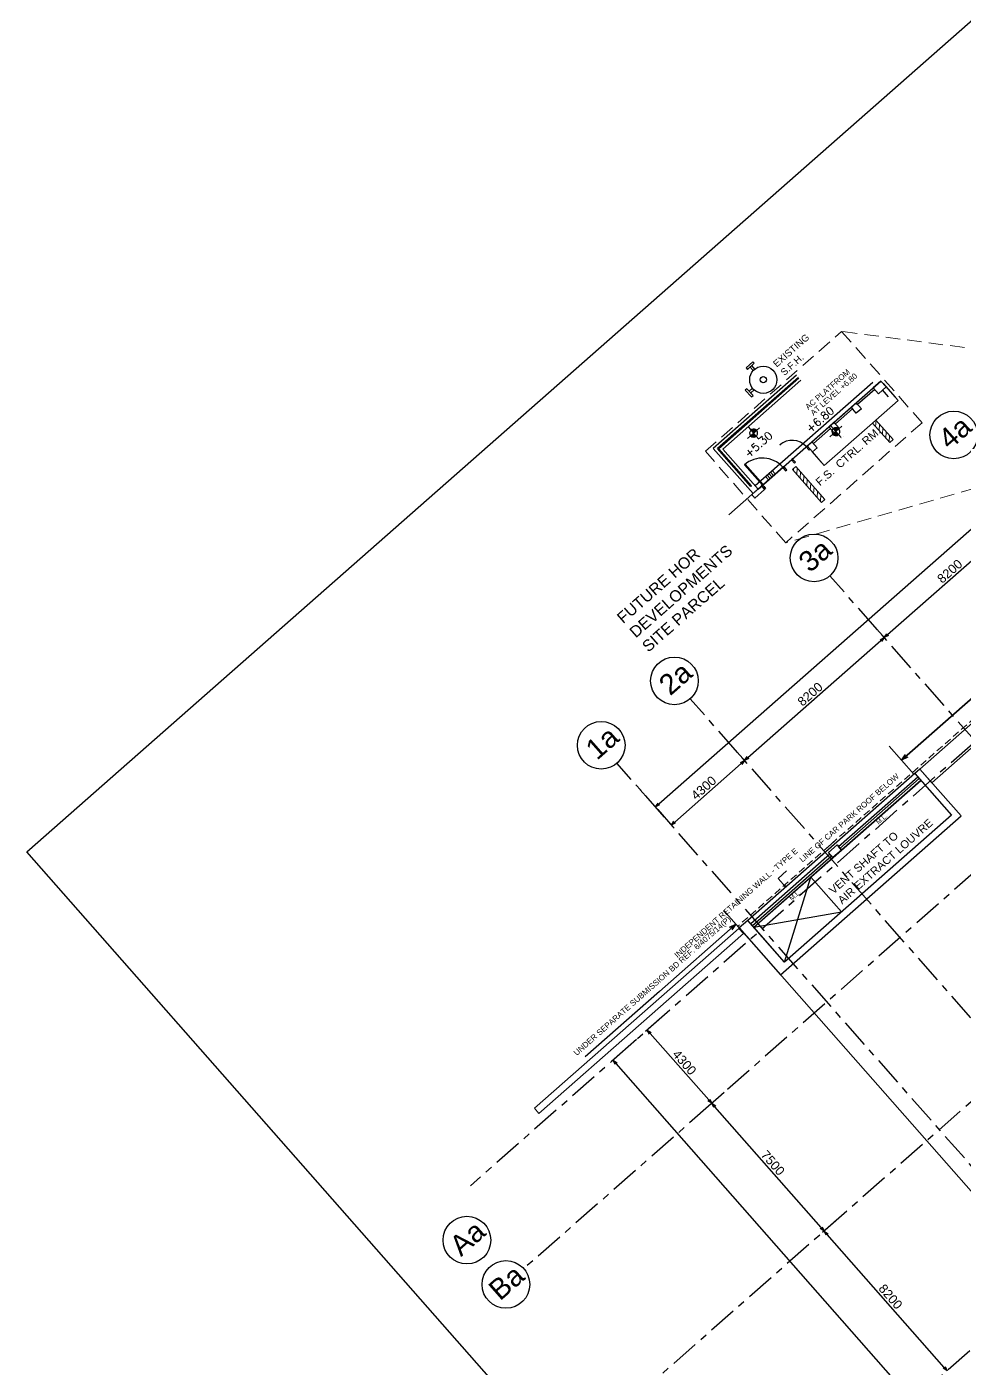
# Model space of a CAD drawing. Header units: millimetres. Extents: x 833681652 to 834427839, y 817425676 to 818089765.
# Drawn here: x 834242270 to 834283578, y 817971130 to 818030240 of the extents above; entities that cross this region are included whole.
import ezdxf

# ---------------------------------------------------------------- set-up
doc = ezdxf.new("R2010")
doc.units = ezdxf.units.MM
doc.header["$LTSCALE"] = 100
for name, pattern in [('Grid Line', [22.225, 12.7, -3.175, 3.175, -3.175]), ('Hidden', [9.525, 6.35, -3.175]), ('HIDDEN2', [4.7625, 3.175, -1.5875])]:
    doc.linetypes.add(name, pattern=pattern)
for name, color, linetype, lineweight in [('000-LAYOUT PROPOSAL W8', 1, 'Continuous', 35), ('A-230-M_FLOOR', 192, 'Continuous', 50), ('A-WALL', 7, 'Continuous', 9), ('A030_2', 1, 'Continuous', 0), ('DLN040__', 3, 'Continuous', 0)]:
    doc.layers.add(name, color=color, linetype=linetype, lineweight=lineweight)
for name, color, linetype in [('A-COLS', 3, 'Continuous'), ('DLN020__', 6, 'Continuous'), ('DLN030_1', 1, 'Continuous'), ('DLN043__Room Name', 7, 'Continuous'), ('DLN051__', 7, 'Continuous'), ('DLN240__', 1, 'Continuous'), ('DLN270__', 3, 'Continuous'), ('DLN280__', 3, 'Continuous'), ('DLN318__Louvres', 6, 'Continuous'), ('DLN810__', 1, 'Continuous'), ('FITDOOR', 7, 'Continuous'), ('LEVEL', 7, 'Continuous')]:
    doc.layers.add(name, color=color, linetype=linetype)
doc.styles.add('romans', font='romans.shx')
doc.styles.get("Standard").update_dxf_attribs({"font": 'swiss.ttf'})
doc.styles.add('Swis721tBT', font='swissl.ttf')
doc.dimstyles.new('INTDIM', dxfattribs={"dimtxt": 200, "dimasz": 125, "dimexe": 100, "dimexo": 150, "dimgap": 80, "dimtad": 1, "dimdec": 0, "dimzin": 9, "dimdsep": 46, "dimtxsty": 'Swis721tBT', "dimblk": 'OPEN30', "dimcen": -125, "dimclrd": 256, "dimclre": 256, "dimclrt": 2, "dimaunit": 1, "dimadec": 1, "dimazin": 0, "dimtfac": 0.444444, "dimtdec": 0, "dimtix": 1, "dimtmove": 2, "dimatfit": 3, "dimldrblk": 'OPEN30', "dimfxl": 0, "dimtolj": 1, "dimlwd": -1, "dimlwe": -1, "dimarcsym": 0})

# ---------------------------------------------------------------- blocks, each defined once
blk = doc.blocks.new('_Open30')
at = {"color": 0, "linetype": 'ByBlock', "lineweight": -2}
for p, q in [((-1, 0.27), (0, 0)), ((0, 0), (-1, -0.27)), ((0, 0), (-1, 0))]:
    blk.add_line(p, q, dxfattribs=at)
blk = doc.blocks.new('*D181')
at = {"layer": 'Defpoints', "color": 0}
for p in [(834279355, 818004120), (834280056, 818003324), (834273200, 817998703)]:
    blk.add_point(p, dxfattribs=at)
at = {"layer": 'DLN030_1', "linetype": 'Continuous'}
for p, q in [((834279454, 818004008), (834280122, 818003249)), ((834274051, 817998039), (834279906, 818003192)), ((834273299, 817998590), (834273967, 817997832))]:
    blk.add_line(p, q, dxfattribs=at)
at = {"layer": 'DLN030_1', "xscale": 200, "yscale": 200, "zscale": 200}
for p, rotation in [((834280056, 818003324), 41.35026467986027), ((834273900, 817997907), 221.3502646798603)]:
    blk.add_blockref('_Open30', p, dxfattribs=dict(at, rotation=rotation))
at = {"layer": 'DLN030_1', "color": 2, "insert": (834276790, 818000830), "char_height": 400, "attachment_point": 5, "rotation": 41.35026, "style": 'Swis721tBT'}
blk.add_mtext('\\A1;8200', dxfattribs=at)
blk = doc.blocks.new('*D182')
at = {"layer": 'Defpoints', "color": 0}
for p in [(834285610, 818009425), (834286212, 818008741), (834279355, 818004120)]:
    blk.add_point(p, dxfattribs=at)
at = {"layer": 'DLN030_1', "linetype": 'Continuous'}
for p, q in [((834285709, 818009312), (834286278, 818008666)), ((834280206, 818003456), (834286062, 818008609)), ((834279454, 818004008), (834280122, 818003249))]:
    blk.add_line(p, q, dxfattribs=at)
at = {"layer": 'DLN030_1', "xscale": 200, "yscale": 200, "zscale": 200}
for p, rotation in [((834286212, 818008741), 41.35026467986027), ((834280056, 818003324), 221.3502646798603)]:
    blk.add_blockref('_Open30', p, dxfattribs=dict(at, rotation=rotation))
at = {"layer": 'DLN030_1', "color": 2, "insert": (834282945, 818006247), "char_height": 400, "attachment_point": 5, "rotation": 41.35026, "style": 'Swis721tBT'}
blk.add_mtext('\\A1;8200', dxfattribs=at)
blk = doc.blocks.new('*D189')
at = {"layer": 'Defpoints', "color": 0}
for p in [(834273200, 817998703), (834273900, 817997907), (834269972, 817995862)]:
    blk.add_point(p, dxfattribs=at)
at = {"layer": 'DLN030_1', "linetype": 'Continuous'}
for p, q in [((834273299, 817998590), (834273967, 817997832)), ((834270823, 817995198), (834273750, 817997775)), ((834270071, 817995749), (834270739, 817994991))]:
    blk.add_line(p, q, dxfattribs=at)
at = {"layer": 'DLN030_1', "xscale": 200, "yscale": 200, "zscale": 200}
for p, rotation in [((834273900, 817997907), 41.35026467986027), ((834270673, 817995066), 221.3502646798603)]:
    blk.add_blockref('_Open30', p, dxfattribs=dict(at, rotation=rotation))
at = {"layer": 'DLN030_1', "color": 2, "insert": (834272098, 817996701), "char_height": 400, "attachment_point": 5, "rotation": 41.35026, "style": 'Swis721tBT'}
blk.add_mtext('\\A1;4300', dxfattribs=at)
blk = doc.blocks.new('*D190')
at = {"layer": 'Defpoints', "color": 0}
for p in [(834319727, 818041194), (834320493, 818040324), (834269206, 817996732)]:
    blk.add_point(p, dxfattribs=at)
at = {"layer": 'DLN030_1', "linetype": 'Continuous'}
for p, q in [((834319826, 818041082), (834320559, 818040249)), ((834270122, 817995994), (834320343, 818040192)), ((834269305, 817996619), (834270038, 817995787))]:
    blk.add_line(p, q, dxfattribs=at)
at = {"layer": 'DLN030_1', "xscale": 200, "yscale": 200, "zscale": 200}
for p, rotation in [((834320493, 818040324), 41.35026467986027), ((834269972, 817995862), 221.3502646798603)]:
    blk.add_blockref('_Open30', p, dxfattribs=dict(at, rotation=rotation))
at = {"layer": 'DLN030_1', "color": 2, "insert": (834295344, 818019178), "char_height": 400, "attachment_point": 1, "rotation": 41.35026, "line_spacing_factor": 0.938532, "style": 'Swis721tBT'}
blk.add_mtext('\\A1;67300', dxfattribs=at)
blk = doc.blocks.new('*D191')
at = {"layer": 'Defpoints', "color": 0}
for p in [(834269252, 817985710), (834268110, 817984705), (834325540, 817921752)]:
    blk.add_point(p, dxfattribs=at)
at = {"layer": 'DLN030_1', "linetype": 'Continuous'}
for p, q in [((834269139, 817985611), (834268035, 817984639)), ((834324266, 817920897), (834268242, 817984555)), ((834325427, 817921653), (834324323, 817920681))]:
    blk.add_line(p, q, dxfattribs=at)
at = {"layer": 'DLN030_1', "xscale": 200, "yscale": 200, "zscale": 200}
for p, rotation in [((834268110, 817984705), 131.3502646798603), ((834324398, 817920747), 311.3502646798603)]:
    blk.add_blockref('_Open30', p, dxfattribs=dict(at, rotation=rotation))
at = {"layer": 'DLN030_1', "color": 2, "insert": (834295349, 817953322), "char_height": 400, "attachment_point": 5, "rotation": 311.35026, "style": 'Swis721tBT'}
blk.add_mtext('\\A1;85200', dxfattribs=at)
blk = doc.blocks.new('*D200')
at = {"layer": 'Defpoints', "color": 0}
for p in [(834278066, 817977749), (834277410, 817977171), (834282827, 817971016)]:
    blk.add_point(p, dxfattribs=at)
at = {"layer": 'DLN030_1', "linetype": 'Continuous'}
for p, q in [((834277954, 817977650), (834277335, 817977105)), ((834282695, 817971166), (834277542, 817977021)), ((834282940, 817971115), (834282902, 817971082))]:
    blk.add_line(p, q, dxfattribs=at)
at = {"layer": 'DLN030_1', "xscale": 200, "yscale": 200, "zscale": 200}
for p, rotation in [((834277410, 817977171), 131.3502646798603), ((834282827, 817971016), 311.3502646798603)]:
    blk.add_blockref('_Open30', p, dxfattribs=dict(at, rotation=rotation))
at = {"layer": 'DLN030_1', "color": 2, "insert": (834280333, 817974282), "char_height": 400, "attachment_point": 5, "rotation": 311.35026, "style": 'Swis721tBT'}
blk.add_mtext('\\A1;8200', dxfattribs=at)
blk = doc.blocks.new('*D201')
at = {"layer": 'Defpoints', "color": 0}
for p in [(834273112, 817983379), (834272455, 817982802), (834278066, 817977749)]:
    blk.add_point(p, dxfattribs=at)
at = {"layer": 'DLN030_1', "linetype": 'Continuous'}
for p, q in [((834272999, 817983280), (834272380, 817982735)), ((834277278, 817977322), (834272587, 817982651)), ((834277954, 817977650), (834277335, 817977105))]:
    blk.add_line(p, q, dxfattribs=at)
at = {"layer": 'DLN030_1', "xscale": 200, "yscale": 200, "zscale": 200}
for p, rotation in [((834272455, 817982802), 131.3502646798603), ((834277410, 817977171), 311.3502646798603)]:
    blk.add_blockref('_Open30', p, dxfattribs=dict(at, rotation=rotation))
at = {"layer": 'DLN030_1', "color": 2, "insert": (834275147, 817980175), "char_height": 400, "attachment_point": 5, "rotation": 311.35026, "style": 'Swis721tBT'}
blk.add_mtext('\\A1;7500', dxfattribs=at)
blk = doc.blocks.new('*D202')
at = {"layer": 'Defpoints', "color": 0}
for p in [(834270271, 817986607), (834269614, 817986030), (834273112, 817983379)]:
    blk.add_point(p, dxfattribs=at)
at = {"layer": 'DLN030_1', "linetype": 'Continuous'}
for p, q in [((834270158, 817986508), (834269539, 817985963)), ((834272323, 817982952), (834269746, 817985879)), ((834272999, 817983280), (834272380, 817982735))]:
    blk.add_line(p, q, dxfattribs=at)
at = {"layer": 'DLN030_1', "xscale": 200, "yscale": 200, "zscale": 200}
for p, rotation in [((834269614, 817986030), 131.3502646798603), ((834272455, 817982802), 311.3502646798603)]:
    blk.add_blockref('_Open30', p, dxfattribs=dict(at, rotation=rotation))
at = {"layer": 'DLN030_1', "color": 2, "insert": (834271249, 817984604), "char_height": 400, "attachment_point": 5, "rotation": 311.35026, "style": 'Swis721tBT'}
blk.add_mtext('\\A1;4300', dxfattribs=at)
blk = doc.blocks.new('*X14')
at = {"color": 0}
for p, q in [((45956, 42700), (46156, 42700)), ((45956, 42694), (46156, 42694)), ((45957, 42688), (46156, 42688)), ((45957, 42681), (46156, 42681)), ((45958, 42675), (46156, 42675)), ((45959, 42669), (46156, 42669)), ((45960, 42662), (46156, 42662)), ((45962, 42656), (46156, 42656)), ((45964, 42650), (46156, 42650)), ((45965, 42644), (46156, 42644)), ((45968, 42638), (46156, 42638)), ((45970, 42631), (46156, 42631)), ((45973, 42625), (46156, 42625)), ((45975, 42619), (46156, 42619)), ((45978, 42612), (46156, 42612)), ((45982, 42606), (46156, 42606)), ((45986, 42600), (46156, 42600)), ((45990, 42594), (46156, 42594)), ((45994, 42588), (46156, 42588)), ((45999, 42581), (46156, 42581)), ((46004, 42575), (46156, 42575)), ((46009, 42569), (46156, 42569)), ((46015, 42562), (46156, 42562)), ((46022, 42556), (46156, 42556)), ((46029, 42550), (46156, 42550)), ((46037, 42544), (46156, 42544)), ((46047, 42538), (46156, 42538)), ((46057, 42531), (46156, 42531)), ((46069, 42525), (46156, 42525)), ((46083, 42519), (46156, 42519)), ((46102, 42512), (46156, 42512)), ((46133, 42506), (46156, 42506))]:
    blk.add_line(p, q, dxfattribs=at)
blk = doc.blocks.new('*X13')
at = {"color": 0}
for p, q in [((46156, 42900), (46200, 42900)), ((46156, 42894), (46222, 42894)), ((46156, 42888), (46238, 42888)), ((46156, 42881), (46250, 42881)), ((46156, 42875), (46261, 42875)), ((46156, 42869), (46271, 42869)), ((46156, 42862), (46279, 42862)), ((46156, 42856), (46287, 42856)), ((46156, 42850), (46294, 42850)), ((46156, 42844), (46300, 42844)), ((46156, 42838), (46306, 42838)), ((46156, 42831), (46311, 42831)), ((46156, 42825), (46316, 42825)), ((46156, 42819), (46320, 42819)), ((46156, 42812), (46324, 42812)), ((46156, 42806), (46328, 42806)), ((46156, 42800), (46332, 42800)), ((46156, 42794), (46335, 42794)), ((46156, 42788), (46338, 42788)), ((46156, 42781), (46341, 42781)), ((46156, 42775), (46343, 42775)), ((46156, 42769), (46345, 42769)), ((46156, 42762), (46347, 42762)), ((46156, 42756), (46349, 42756)), ((46156, 42750), (46351, 42750)), ((46156, 42744), (46352, 42744)), ((46156, 42738), (46353, 42738)), ((46156, 42731), (46354, 42731)), ((46156, 42725), (46355, 42725)), ((46156, 42719), (46355, 42719)), ((46156, 42712), (46356, 42712)), ((46156, 42706), (46356, 42706))]:
    blk.add_line(p, q, dxfattribs=at)
blk = doc.blocks.new('ELFIN')
at = {"layer": 'LEVEL'}
for p, q in [((0, 0), (-0.5, 0)), ((0, 0.5), (0, 0)), ((0, 0), (0, -0.5)), ((0.5, 0), (0, 0))]:
    blk.add_line(p, q, dxfattribs=at)
for start, end in [(90, 180), (180, 270), (0, 90), (270, 0)]:
    blk.add_arc((0, 0), 0.25, start, end, dxfattribs=at)
at = {"layer": 'LEVEL', "xscale": 0.00125, "yscale": 0.00125, "zscale": 0.00125}
for name in ['*X13', '*X14']:
    blk.add_blockref(name, (-57.695, -53.381), dxfattribs=at)
at = {"layer": 'LEVEL', "style": 'romans'}
blk.add_attdef('ELFIN', (0.254, 0.347), '', height=0.5, dxfattribs=at)

msp = doc.modelspace()

# ---------------------------------------------------------------- hatches: boundary and pattern name
at = {"layer": 'A-WALL'}
h = msp.add_hatch(dxfattribs=at)
h.set_pattern_fill('ANSI31', scale=50)
h.set_pattern_definition([(86.3502, (834261456.77, 817978849.73), (-158.428, 10.1057), [])])
h.paths.add_polyline_path([(834277442.4, 818009405.8), (834277292.3, 818009273.7), (834276006.4, 818010734.7), (834276156.5, 818010866.9)])
h.paths.add_polyline_path([(834279688.4, 818012908.3), (834279538.2, 818012776.2), (834280295, 818011916.3), (834280445.1, 818012048.5)])

# ---------------------------------------------------------------- linework, layer by layer
at = {"ltscale": 5}
for p, q in [((834274282.3, 818015092.6, -0.1), (834274145, 818015240.9, -0.1)), ((834274355.7, 818015160.6, -0.1), (834274218.4, 818015308.8, -0.1)), ((834274252.5, 818014318.3, -0.1), (834274104.2, 818014181, -0.1)), ((834274320.5, 818014244.9, -0.1), (834274172.2, 818014107.6, -0.1))]:
    msp.add_line(p, q, dxfattribs=at)
at = {"color": 2}
msp.add_lwpolyline([(834427839, 818002704.1), (834318889.5, 817906820.3), (834242269.6, 817993880.9), (834351219.2, 818089764.7)], close=True, dxfattribs=at)
at = {"ltscale": 5, "elevation": -0.1}
for points in [[(834273967, 818015212.4), (834274035, 818015139), (834274328.5, 818015410.7), (834274260.5, 818015484.1), (834273967, 818015212.4)], [(834273929, 818014223.2), (834274200.7, 818013929.6), (834274274.1, 818013997.6), (834274002.3, 818014291.1), (834273929, 818014223.2)]]:
    msp.add_lwpolyline(points, dxfattribs=at)
at = {"ltscale": 5}
msp.add_circle((834274725.2, 818014687.8, -0.1), 600, dxfattribs=at)
msp.add_circle((834274725.2, 818014687.8, -0.1), 136.4)
at = {"layer": '000-LAYOUT PROPOSAL W8'}
for p, q in [((834276270.7, 818014790.5, -0.1), (834272702.7, 818011650.4, -0.1)), ((834276297.2, 818014760.5, -0.1), (834272759.2, 818011646.8, -0.1)), ((834272702.7, 818011650.4, -0.1), (834274169.7, 818009983.6, 0.1)), ((834272759.2, 818011646.8, -0.1), (834274199.8, 818010010, 0.1)), ((834274169.7, 818009983.6, 0.1), (834274199.8, 818010010, 0.1))]:
    msp.add_line(p, q, dxfattribs=at)
at = {"layer": 'A-230-M_FLOOR', "lineweight": 25}
for p, q in [((834283017.3, 817995494, 0), (834275660.7, 817989019.5, 0)), ((834277466.6, 817994005.9, -0.2), (834277842, 817994336.2, -0.2)), ((834277797, 817993630.5, 0), (834277598.8, 817993855.7, 0)), ((834278172.3, 817993960.8, 0), (834277797, 817993630.5, 0)), ((834277974.1, 817994186.1, 0), (834278172.3, 817993960.8, 0))]:
    msp.add_line(p, q, dxfattribs=at)
at = {"layer": 'A-COLS'}
for points, elevation in [([(834279797.7, 818014070.6), (834280135.5, 818014367.9), (834279904.2, 818014630.6), (834279566.4, 818014333.3)], -0.1), ([(834279047.7, 818013409.8), (834278822.5, 818013211.6), (834278591.3, 818013474.4), (834278816.5, 818013672.6)], 0), ([(834278071.5, 818012550.7), (834277846.3, 818012352.5), (834277615.1, 818012615.3), (834277840.3, 818012813.5)], 0)]:
    msp.add_lwpolyline(points, close=True, dxfattribs=dict(at, elevation=elevation))
at = {"layer": 'A-COLS', "lineweight": 18}
for points, elevation in [([(834274779.3, 818009854), (834274350, 818009476.1), (834274217.8, 818009626.2), (834274647.2, 818010004.1)], 0.2), ([(834295889.8, 818009021.2), (834282152.1, 817996931.1), (834281623.9, 817997531.3), (834295361.5, 818009621.5)], -0.1)]:
    msp.add_lwpolyline(points, close=True, dxfattribs=dict(at, elevation=elevation))
at = {"layer": 'A-WALL'}
for p, q in [((834280002.9, 818014518.3, 0), (834280531.5, 818013917.9, -0.1)), ((834280003.5, 818014517.8, -0.1), (834280664.2, 818013767.2, -0.1)), ((834279688.4, 818012908.4, 0), (834280664.2, 818013767.2, -0.1)), ((834277415.3, 818010907.9, 0.1), (834279538.2, 818012776.2, 0)), ((834280295, 818011916.3, 0), (834279538.2, 818012776.2, 0)), ((834280445.1, 818012048.5, 0), (834279688.4, 818012908.4, 0)), ((834276886.2, 818011509, 0.2), (834277282.6, 818011058.6, 0.2)), ((834276886.7, 818011508.5, 0.1), (834277415.3, 818010907.9, 0.1)), ((834273647.9, 817990511.9, 0), (834264639.7, 817982583.9, 0)), ((834273846.1, 817990286.7, 0), (834264837.9, 817982358.7, 0)), ((834273647.9, 817990511.9, 0), (834273846.1, 817990286.7, 0)), ((834275660.4, 817989019.9, 0), (834274256.9, 817990614.9, 0)), ((834264639.7, 817982583.9, 0), (834264837.9, 817982358.7, 0))]:
    msp.add_line(p, q, dxfattribs=at)
at = {"layer": 'A-WALL', "lineweight": 25}
for p, q in [((834276657.6, 818011773.4, 0.2), (834276789.7, 818011623.2, 0.2)), ((834275963.2, 818011162.3, 0), (834276095.3, 818011012.2, 0)), ((834275625.4, 818010865, -0.2), (834275757.5, 818010714.9, -0.2)), ((834274649.5, 818010006.1, 0.2), (834274781.6, 818009856, 0.2)), ((834281398.7, 817997333.1, 0), (834274042.1, 817990858.8, 0)), ((834274306.3, 817990558.4, 0), (834281662.9, 817997032.9, 0))]:
    msp.add_line(p, q, dxfattribs=at)
at = {"layer": 'A-WALL', "color": 7}
for p, q in [((834277292.3, 818009273.7, 0), (834276006.4, 818010734.8, 0)), ((834277442.4, 818009405.8, -0.1), (834276156.3, 818010867.2, 0))]:
    msp.add_line(p, q, dxfattribs=at)
at = {"layer": 'A-WALL'}
for points, elevation in [([(834279797.7, 818014070.6), (834280135.5, 818014367.9), (834279904.2, 818014630.6), (834279566.4, 818014333.3)], -0.1), ([(834279047.7, 818013409.8), (834278822.5, 818013211.6), (834278591.3, 818013474.4), (834278816.5, 818013672.6)], 0), ([(834278071.5, 818012550.7), (834277846.3, 818012352.5), (834277615.1, 818012615.3), (834277840.3, 818012813.5)], 0), ([(834279688.4, 818012908.3), (834279538.2, 818012776.2), (834280295, 818011916.3), (834280445.1, 818012048.5)], 0), ([(834277095.4, 818011692.2), (834276886.7, 818011508.5), (834276655.9, 818011770.9), (834276864.5, 818011954.5)], 0.2), ([(834277598.8, 817993855.7), (834277974.1, 817994186.1), (834278171.7, 817993961.6), (834277796.3, 817993631.3)], 0)]:
    msp.add_lwpolyline(points, close=True, dxfattribs=dict(at, elevation=elevation))
at = {"layer": 'A-WALL', "color": 7, "elevation": -0.1}
msp.add_lwpolyline([(834277442.4, 818009405.8), (834277292.3, 818009273.7), (834276006.4, 818010734.7), (834276156.5, 818010866.9)], close=True, dxfattribs=at)
at = {"layer": 'A-WALL', "lineweight": 25, "elevation": 0}
msp.add_lwpolyline([(834273666.7, 817990528.4), (834275483.5, 817988464), (834283440.7, 817995466.9), (834281623.9, 817997531.3), (834281398.7, 817997333.1), (834283017.3, 817995494), (834275660.7, 817989019.5), (834274042, 817990858.7), (834273666.7, 817990528.4)], close=True, dxfattribs=at)
at = {"layer": 'A-WALL', "color": 3, "elevation": 0}
msp.add_lwpolyline([(834274305.7, 817990559.3), (834276820.4, 817992772.5), (834278175.2, 817991233.1), (834275660.5, 817989019.9)], close=True, dxfattribs=at)
at = {"layer": 'A030_2'}
for p, q in [((834281361.1, 817997300.1, -0.1), (834280269.5, 817998540.4, -0.1)), ((834274080.1, 817990058.6, 0), (834272988.5, 817991299, 0))]:
    msp.add_line(p, q, dxfattribs=at)
at = {"layer": 'DLN020__', "linetype": 'Grid Line'}
for p, q in [((834330669.4, 818039762.7), (834261818.3, 817979168.4)), ((834332492.1, 818035638.7), (834264172.4, 817975512.1)), ((834338465.2, 818030904.6), (834269127.3, 817969881.9)), ((834343882.6, 818024749), (834274544.7, 817963726.3)), ((834341423.8, 817933594.1), (834277659.1, 818006047.7)), ((834335268.2, 817928176.7), (834271503.5, 818000630.2)), ((834332040.2, 817925335.8), (834268275.5, 817997789.4))]:
    msp.add_line(p, q, dxfattribs=at)
at = {"layer": 'DLN020__', "linetype": 'Continuous'}
for centre in [(834283121, 818012253.3), (834276965.4, 818006835.9), (834270809.8, 818001418.5), (834267581.8, 817998577.6), (834261665.4, 817976771.3), (834263384.1, 817974818.4)]:
    msp.add_circle(centre, 1050, dxfattribs=at)
at = {"layer": 'DLN040__', "color": 7, "linetype": 'Hidden'}
msp.add_line((834298697.4, 818014118.7, -0.1), (834278178.7, 818016820.2, -0.1), dxfattribs=at)
at = {"layer": 'DLN040__', "color": 0, "linetype": 'Hidden'}
msp.add_line((834298697.3, 818014118.7, -0.1), (834275716.9, 818007506.1, -0.1), dxfattribs=at)
at = {"layer": 'DLN040__', "color": 0, "linetype": 'Hidden', "elevation": -0.1}
msp.add_lwpolyline([(834272171.4, 818011533.2), (834278178.7, 818016820.2), (834281723.5, 818012792.4), (834275716.2, 818007505.5)], close=True, dxfattribs=at)
at = {"layer": 'DLN240__'}
for p, q in [((834276184.9, 818014888.1, -0.1), (834272520.8, 818011663.4, -0.1)), ((834276383.1, 818014662.9, -0.1), (834272942.7, 818011635.1, -0.1)), ((834274271.9, 818009673.8, 0), (834272520.8, 818011663.4, 0)), ((834274495.6, 818009870.7, -0.1), (834272942.7, 818011635.1, -0.1)), ((834274387.2, 818009722, -0.2), (834274387.2, 818009722, -0.2))]:
    msp.add_line(p, q, dxfattribs=at)
at = {"layer": 'DLN270__', "color": 7, "linetype": 'HIDDEN2', "lineweight": 18}
for p, q in [((834321944.7, 818033150), (834273600.5, 817990603.6)), ((834273666.7, 817990528.4, 0), (834273534.3, 817990678.8, 0))]:
    msp.add_line(p, q, dxfattribs=at)
at = {"layer": 'DLN270__', "color": 251, "linetype": 'Continuous', "lineweight": 18}
msp.add_line((834330912.9, 817925481.5), (834273600.6, 817990603.5), dxfattribs=at)
at = {"layer": 'DLN280__', "color": 4, "linetype": 'Continuous', "ltscale": 0.2}
for p, q in [((834275660.5, 817989019.9, 0), (834276820.4, 817992772.5, 0)), ((834274305.7, 817990559.3, 0), (834278175.2, 817991233.1, 0))]:
    msp.add_line(p, q, dxfattribs=at)
at = {"layer": 'DLN318__Louvres'}
for p, q in [((834281596.2, 817997108.7, 0), (834278105.6, 817994036.7, 0)), ((834274249, 817990642.6, 0), (834277730.3, 817993706.3, 0))]:
    msp.add_line(p, q, dxfattribs=at)
for points, elevation in [([(834278818.3, 818013675), (834279569.3, 818014335.9), (834279635.4, 818014260.8), (834278884.4, 818013599.9)], 0), ([(834277842.1, 818012815.8), (834278593.1, 818013476.8), (834278659.2, 818013401.7), (834277908.2, 818012740.8)], 0), ([(834276865.8, 818011956.7), (834277616.9, 818012617.6), (834277682.9, 818012542.6), (834276931.9, 818011881.6)], 0.1), ([(834281662.3, 817997033.6), (834278171.7, 817993961.6), (834278039.5, 817994111.7), (834281530.1, 817997183.8)], 0), ([(834274315.1, 817990567.5), (834277796.3, 817993631.3), (834277664.2, 817993781.4), (834274183, 817990717.7)], 0)]:
    msp.add_lwpolyline(points, close=True, dxfattribs=dict(at, elevation=elevation))
at = {"layer": 'DLN810__'}
for p, q in [((834274363.5, 818010020.8, -0.1), (834279546.8, 818014582.5, 0)), ((834274495.6, 818009870.6, -0.1), (834279679, 818014432.4, 0)), ((834275623.1, 818010863, 0.1), (834273210.3, 818008739.5, 0.1)), ((834274953.3, 818010273.5, 0), (834274821.2, 818010423.6, 0)), ((834275028.4, 818010339.5, 0), (834274896.2, 818010489.7, 0)), ((834275103.4, 818010405.6, 0), (834274971.3, 818010555.7, 0)), ((834275178.5, 818010471.7, 0), (834275046.4, 818010621.8, 0)), ((834275253.6, 818010537.7, 0), (834275121.5, 818010687.9, 0))]:
    msp.add_line(p, q, dxfattribs=at)
at = {"layer": 'DLN810__', "elevation": -0.1}
for points in [[(834278619, 818013499.7), (834279904.2, 818014630.6)], [(834280002.9, 818014518.3), (834280531.5, 818013917.9)], [(834280003, 818014518.4), (834280531.5, 818013917.9)], [(834280249.3, 818013935.9), (834279985.1, 818014236.2)], [(834278176.1, 818012110.9), (834278176.1, 818012111.3)], [(834278251, 818012177.3), (834278251, 818012177.2)]]:
    msp.add_lwpolyline(points, dxfattribs=at)
at = {"layer": 'FITDOOR'}
for p, q in [((834275457.4, 818011812.6, 0), (834275491.2, 818011842.4, 0)), ((834276620, 818011740.4, 0.2), (834276657.6, 818011773.4, 0.2)), ((834276620, 818011740.4, 0.2), (834276669.6, 818011684.1, 0.2)), ((834276657.6, 818011773.4, 0.2), (834276682.4, 818011745.2, 0.2)), ((834276660.2, 818011675.8, 0.2), (834276669.6, 818011684.1, 0.2)), ((834276660.2, 818011675.8, 0.2), (834276742.8, 818011582, 0.2)), ((834276673.3, 818011737.3, 0.2), (834276682.4, 818011745.2, 0.2)), ((834276742.8, 818011582, 0.2), (834276789.7, 818011623.2, 0.2)), ((834276755.9, 818011643.5, 0.2), (834276764.9, 818011651.4, 0.2)), ((834276764.9, 818011651.4, 0.2), (834276789.7, 818011623.2, 0.2)), ((834273895.2, 818010938.8, 0.2), (834273929, 818010968.6, 0.2)), ((834273895.2, 818010938.8, 0.2), (834274687, 818010039.2, 0.2)), ((834274720.8, 818010068.9, 0.2), (834273929, 818010968.6, 0.2)), ((834276000.7, 818011195.3, 0), (834275963.2, 818011162.3, 0)), ((834275963.2, 818011162.3, 0), (834275988, 818011134.1, 0)), ((834275997, 818011142.1, 0), (834275988, 818011134.1, 0)), ((834276000.7, 818011195.3, 0), (834276034.5, 818011225.1, 0)), ((834276000.7, 818011195.3, 0), (834276050.3, 818011139, 0)), ((834276059.6, 818011147.3, 0), (834276050.3, 818011139, 0)), ((834276059.6, 818011147.3, 0), (834276142.2, 818011053.4, 0)), ((834276079.5, 818011048.2, 0), (834276070.5, 818011040.3, 0)), ((834276070.5, 818011040.3, 0), (834276095.3, 818011012.2, 0)), ((834276142.2, 818011053.4, 0), (834276095.3, 818011012.2, 0)), ((834275587.8, 818010832, -0.2), (834275625.4, 818010865, -0.2)), ((834275587.8, 818010832, -0.2), (834275637.4, 818010775.7, -0.2)), ((834275625.4, 818010865, -0.2), (834275650.1, 818010836.8, -0.2)), ((834275628, 818010767.4, -0.2), (834275637.4, 818010775.7, -0.2)), ((834275628, 818010767.4, -0.2), (834275710.6, 818010673.6, -0.2)), ((834275641.1, 818010828.9, -0.2), (834275650.1, 818010836.8, -0.2)), ((834275710.6, 818010673.6, -0.2), (834275757.5, 818010714.9, -0.2)), ((834275723.7, 818010735.1, -0.2), (834275732.7, 818010743, -0.2)), ((834275732.7, 818010743, -0.2), (834275757.5, 818010714.9, -0.2)), ((834274687, 818010039.2, 0.2), (834274649.5, 818010006.1, 0.2)), ((834274649.5, 818010006.1, 0.2), (834274674.2, 818009978, 0.2)), ((834274683.3, 818009985.9, 0.2), (834274674.2, 818009978, 0.2)), ((834274687, 818010039.2, 0.2), (834274720.8, 818010068.9, 0.2)), ((834274687, 818010039.2, 0.2), (834274736.6, 818009982.9, 0.2)), ((834274745.9, 818009991.1, 0.2), (834274736.6, 818009982.9, 0.2)), ((834274745.9, 818009991.1, 0.2), (834274828.5, 818009897.3, 0.2)), ((834274765.8, 818009892.1, 0.2), (834274756.8, 818009884.2, 0.2)), ((834274756.8, 818009884.2, 0.2), (834274781.6, 818009856, 0.2)), ((834274828.5, 818009897.3, 0.2), (834274781.6, 818009856, 0.2))]:
    msp.add_line(p, q, dxfattribs=at)
at = {"layer": 'FITDOOR', "color": 6}
for centre, radius in [((834276000.7, 818011195.3, 0), 822.3), ((834274687, 818010039.2, 0.2), 1198.4)]:
    msp.add_arc(centre, radius, 41.350265, 131.350265, dxfattribs=at)

# ---------------------------------------------------------------- block references
at = {"layer": 'LEVEL'}
ref = msp.add_blockref('ELFIN', (834277923.5, 818012403.4), dxfattribs=dict(at, xscale=700, yscale=700, zscale=700, rotation=41.35026354792139))
ref.add_attrib('ELFIN', '+6.80', (834276805.1, 818012325.9), dxfattribs={"height": 350, "rotation": 41.350265, "style": 'romans'})
ref = msp.add_blockref('ELFIN', (834274298.9, 818012336.6, 0), dxfattribs=dict(at, xscale=699.9999999999999, yscale=699.9999999999999, zscale=699.9999999999999, rotation=41.35026354792134))
ref.add_attrib('ELFIN', '+5.30', (834274089, 818011226.8, 0), dxfattribs={"height": 350, "rotation": 41.350265, "style": 'romans'})

# ---------------------------------------------------------------- texts
at = {"insert": (834275119.6, 818015445.6), "char_height": 300, "attachment_point": 1, "rotation": 41.350264}
msp.add_mtext_dynamic_manual_height_columns('EXISTING\\PS.F.H.', width=1394.682, gutter_width=1500, heights=[0], dxfattribs=at)
at = {"layer": 'DLN040__', "rotation": 41.350264, "line_spacing_factor": 1.00667}
for s, insert, char_height, width, attachment_point in [('AC PLATFROM', (834276710.5, 818013348.8, 0), 250, 4583.795, 7), ('\\PAT LEVEL +6.80', (834276939.6, 818013088.5, 0), 250, 4583.795, 7), ('FUTURE HOR \\PDEVELOPMENTS \\PSITE PARCEL ', (834268220.2, 818004288.2), 500, 11015.631, 1), ('LINE OF CAR PARK ROOF BELOW', (834280737.4, 817997173.7, -0.1), 250, 6419.991, 9), ('INDEPENDENT RETAINING WALL - TYPE E ', (834276277.8, 817993880.1, -0.1), 250, 13088.295, 9), ('UNDER SEPARATE SUBMISSION BD REF. 6/4075/14(P) ', (834273369.8, 817990826.4, -0.1), 250, 8887.904, 9)]:
    msp.add_mtext(s, dxfattribs=dict(at, insert=insert, char_height=char_height, width=width, attachment_point=attachment_point))
at = {"layer": 'DLN040__', "insert": (834277582.7, 817992258.1), "char_height": 350, "attachment_point": 1, "rotation": 41.350264}
msp.add_mtext_dynamic_manual_height_columns('VENT SHAFT TO\\PAIR EXTRACT LOUVRE', width=6066.285, gutter_width=1, heights=[0], dxfattribs=at)
at = {"layer": 'DLN043__Room Name', "rotation": 41.350264, "line_spacing_factor": 1.00667}
for s, insert, char_height, width, attachment_point in [('F.S.  CTRL. RM.', (834276992, 818010248.7, 0), 350, 3592.213, 1), ('M.L.', (834280082.1, 817995586.1, -0.1), 200, 2507.403, 3), ('M.L.', (834276264.3, 817992226.2, -0.1), 200, 2507.403, 3)]:
    msp.add_mtext(s, dxfattribs=dict(at, insert=insert, char_height=char_height, width=width, attachment_point=attachment_point))
at = {"layer": 'DLN051__', "char_height": 900, "attachment_point": 1, "rotation": 41.350264}
for s, insert in [('4a', (834282340, 818012243.2)), ('3a', (834276184.3, 818006825.8)), ('2a', (834270028.7, 818001408.4)), ('1a', (834266800.8, 817998567.6)), ('Aa', (834260809.1, 817976695)), ('Ba', (834262527.8, 817974742.1))]:
    msp.add_mtext_dynamic_manual_height_columns(s, width=1139.353, gutter_width=1, heights=[0], dxfattribs=dict(at, insert=insert))

# ---------------------------------------------------------------- dimensions: what is measured, and where the dimension line sits
at = {"layer": 'DLN030_1'}
for base, p1, p2, angle, picture, middle in [((834320492.9, 818040324.5), (834269206.2, 817996731.9), (834319727.3, 818041194.3), 41.350265, '*D190', (834296059.7, 818019453)), ((834268109.8, 817984705.4), (834325539.8, 817921751.9), (834269251.5, 817985710.2), 131.350265, '*D191', (834295348.8, 817953322.5))]:
    dim = msp.add_linear_dim(base=base, p1=p1, p2=p2, angle=angle, dimstyle='INTDIM', override={"dimtxt": 400, "dimasz": 200, "dimarcsym": 2}, dxfattribs=at)
    dim.commit()
    dim.dimension.update_dxf_attribs({"geometry": picture, "text_midpoint": middle, "dimtype": 160})
for base, p1, p2, angle, picture, middle in [((834286211.7, 818008741.5), (834279355.3, 818004120.3), (834285610, 818009425.1), 41.350265, '*D182', (834282945.2, 818006247.1)), ((834280056.1, 818003324.1), (834273199.7, 817998702.9), (834279355.3, 818004120.3), 41.350265, '*D181', (834276789.6, 818000829.7)), ((834273900.4, 817997906.6), (834269971.8, 817995862), (834273199.7, 817998702.9), 41.350265, '*D189', (834272097.8, 817996700.6)), ((834269614.3, 817986029.5), (834273111.5, 817983379.2), (834270270.7, 817986607.2), 131.350265, '*D202', (834271249.1, 817984604.2)), ((834272455.2, 817982801.6), (834278066.5, 817977749.1), (834273111.5, 817983379.2), 131.350265, '*D201', (834275147, 817980175.2)), ((834277410.1, 817977171.4), (834282827.3, 817971016.1), (834278066.5, 817977749.1), 131.350265, '*D200', (834280333.1, 817974282.4))]:
    dim = msp.add_linear_dim(base=base, p1=p1, p2=p2, angle=angle, dimstyle='INTDIM', override={"dimtxt": 400, "dimasz": 200, "dimarcsym": 2}, dxfattribs=at)
    dim.commit()
    dim.dimension.update_dxf_attribs({"geometry": picture, "text_midpoint": middle})

# ---------------------------------------------------------------- leaders
at = {"layer": 'DLN030_1', "color": 1}
for points, override in [([(834294815.7, 818010241.6, -0.1), (834284094.1, 818000805.9, -0.1), (834280815.3, 817997920.3, -0.1)], {"dimtxt": 100, "dimasz": 300, "dimgap": 30, "dimtad": 0, "dimarcsym": 2}), ([(834280815.3, 817997920.3, -0.1), (834284094.1, 818000805.9, -0.1), (834294815.7, 818010241.6, -0.1)], {"dimtxt": 100, "dimasz": 300, "dimgap": 30, "dimtad": 0, "dimarcsym": 2}), ([(834275713.4, 817992327.9, -0.1), (834275375.4, 817992712, -0.1), (834275748.3, 817993040.1, -0.1)], {"dimtxt": 100, "dimasz": 100, "dimgap": 30, "dimtad": 0, "dimarcsym": 2}), ([(834273517.3, 817990698.1, -0.1), (834270148.4, 817987733.3, -0.1), (834266869.6, 817984847.7, -0.1)], {"dimtxt": 100, "dimasz": 300, "dimgap": 30, "dimtad": 0, "dimarcsym": 2})]:
    msp.add_leader(points, dimstyle='INTDIM', override=override, dxfattribs=at)

doc.saveas('drawing.dxf')
